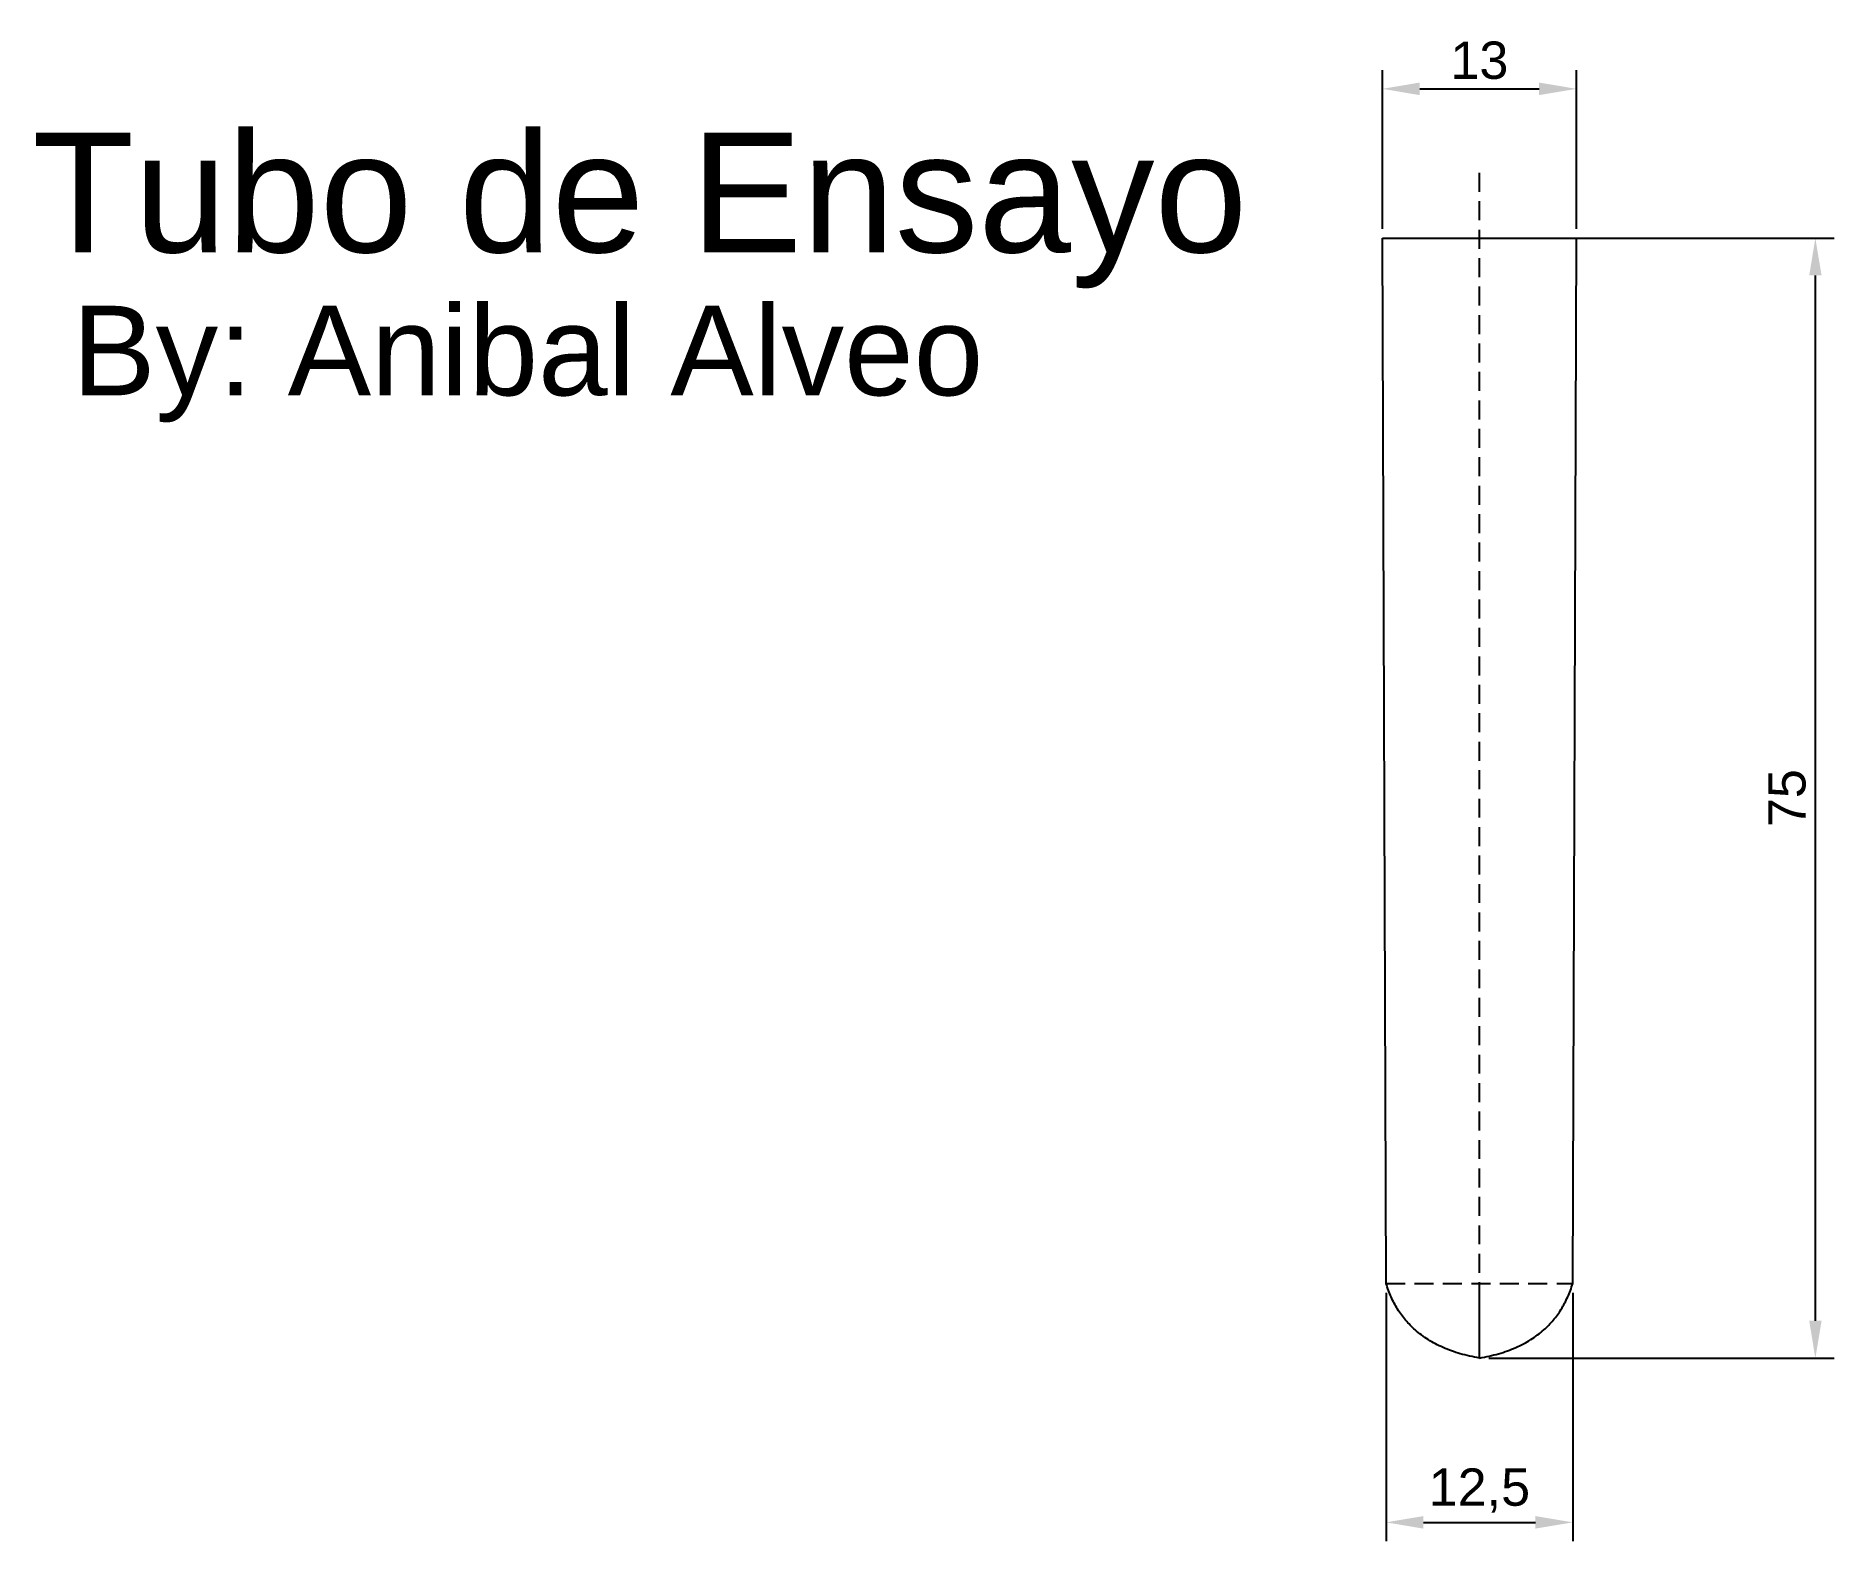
# Model space of a CAD drawing. Header units: millimetres. Extents: x -96 to 24, y -11 to 90.
import ezdxf

# ---------------------------------------------------------------- set-up
doc = ezdxf.new("R2010")
doc.units = ezdxf.units.MM
doc.linetypes.add('DASHED', pattern=[19.05, 12.7, -6.35])
for name, color, linetype in [('Capa1', 7, 'Continuous'), ('guia', 7, 'Continuous'), ('medidas', 7, 'Continuous')]:
    doc.layers.add(name, color=color, linetype=linetype)
doc.styles.get("Standard").update_dxf_attribs({"font": 'arial.ttf'})
doc.dimstyles.new('ISO-25', dxfattribs={"dimtxt": 2.5, "dimasz": 2.5, "dimexe": 1.25, "dimexo": 0.625, "dimtad": 1, "dimtxsty": 'Standard', "dimcen": 2.5, "dimadec": 0, "dimazin": 0, "dimtfac": 1, "dimtmove": 0, "dimatfit": 3, "dimfxl": 1, "dimarcsym": 0})

# ---------------------------------------------------------------- blocks, each defined once
blk = doc.blocks.new('*D1')
at = {"layer": 'Defpoints', "color": 0}
for p in [(-5.6, 6.12), (6.9, 6.12), (6.9, -9.88)]:
    blk.add_point(p, dxfattribs=at)
at = {"layer": 'medidas', "color": 0, "lineweight": -2}
for p, q in [((-5.6, 5.49), (-5.6, -11.13)), ((6.9, 5.49), (6.9, -11.13)), ((-3.1, -9.88), (4.4, -9.88))]:
    blk.add_line(p, q, dxfattribs=at)
at = {"layer": 'medidas', "color": 0}
for points in [[(-3.1, -9.46), (-3.1, -10.3), (-5.6, -9.88)], [(4.4, -10.3), (4.4, -9.46), (6.9, -9.88)]]:
    blk.add_solid(points, dxfattribs=at)
at = {"layer": 'medidas', "color": 0, "insert": (0.65, -7.75), "char_height": 2.5, "attachment_point": 5}
blk.add_mtext('12,5', dxfattribs=at)
blk = doc.blocks.new('*D2')
at = {"layer": 'Defpoints', "color": 0}
for p in [(7.15, 86.12), (-5.85, 76.12), (7.15, 76.12)]:
    blk.add_point(p, dxfattribs=at)
at = {"layer": 'medidas', "color": 0, "lineweight": -2}
for p, q in [((-5.85, 76.74), (-5.85, 87.37)), ((7.15, 76.74), (7.15, 87.37)), ((-3.35, 86.12), (4.65, 86.12))]:
    blk.add_line(p, q, dxfattribs=at)
at = {"layer": 'medidas', "color": 0}
for points in [[(-3.35, 86.54), (-3.35, 85.7), (-5.85, 86.12)], [(4.65, 85.7), (4.65, 86.54), (7.15, 86.12)]]:
    blk.add_solid(points, dxfattribs=at)
at = {"layer": 'medidas', "color": 0, "insert": (0.65, 88.02), "char_height": 2.5, "attachment_point": 5}
blk.add_mtext('13', dxfattribs=at)
blk = doc.blocks.new('*D4')
at = {"layer": 'Defpoints', "color": 0}
for p in [(0.65, 76.12), (23.15, 76.12), (0.65, 1.12)]:
    blk.add_point(p, dxfattribs=at)
at = {"layer": 'medidas', "color": 0, "lineweight": -2}
for p, q in [((1.28, 76.12), (24.4, 76.12)), ((23.15, 3.62), (23.15, 73.62)), ((1.28, 1.12), (24.4, 1.12))]:
    blk.add_line(p, q, dxfattribs=at)
at = {"layer": 'medidas', "color": 0}
for points in [[(23.57, 73.62), (22.74, 73.62), (23.15, 76.12)], [(22.74, 3.62), (23.57, 3.62), (23.15, 1.12)]]:
    blk.add_solid(points, dxfattribs=at)
at = {"layer": 'medidas', "color": 0, "insert": (21.26, 38.62), "char_height": 2.5, "attachment_point": 5, "rotation": 90}
blk.add_mtext('75', dxfattribs=at)

msp = doc.modelspace()

# ---------------------------------------------------------------- linework, layer by layer
at = {"layer": 'Capa1'}
for p, q in [((-5.848, 76.119), (7.152, 76.119)), ((-5.598, 6.119), (-5.848, 76.119)), ((6.902, 6.119), (7.152, 76.119)), ((0.652, 1.119), (0.652, 6.119))]:
    msp.add_line(p, q, dxfattribs=at)
for points in [[(0.652, 1.119), (-4.348, 1.987), (-5.598, 6.119)], [(0.652, 1.119), (5.652, 1.987), (6.902, 6.119)]]:
    msp.add_open_spline(points, degree=2, dxfattribs=at)
at = {"layer": 'guia', "linetype": 'DASHED', "ltscale": 0.1}
for p, q in [((0.652, 1.119), (0.652, 81.119)), ((-5.598, 6.119), (6.902, 6.119))]:
    msp.add_line(p, q, dxfattribs=at)

# ---------------------------------------------------------------- texts
at = {"layer": 'Capa1', "attachment_point": 1}
for s, insert, char_height, width in [('{Tubo de Ensayo}', (-96.276, 83.175), 8, 81.52119), ('{By: Anibal Alveo}', (-93.604, 71.595), 6, 68.58762)]:
    msp.add_mtext(s, dxfattribs=dict(at, insert=insert, char_height=char_height, width=width))

# ---------------------------------------------------------------- dimensions: what is measured, and where the dimension line sits
at = {"layer": 'medidas'}
for p1, p2, distance, picture, middle in [((-5.848, 76.119), (7.152, 76.119), 10, '*D2', (0.652, 88.02)), ((0.652, 1.119), (0.652, 76.119), -22.5, '*D4', (21.256, 38.619)), ((-5.598, 6.119), (6.902, 6.119), -16, '*D1', (0.652, -7.755))]:
    dim = msp.add_aligned_dim(p1=p1, p2=p2, distance=distance, dimstyle='ISO-25', dxfattribs=at)
    dim.commit()
    dim.dimension.update_dxf_attribs({"geometry": picture, "text_midpoint": middle})

doc.saveas('drawing.dxf')
